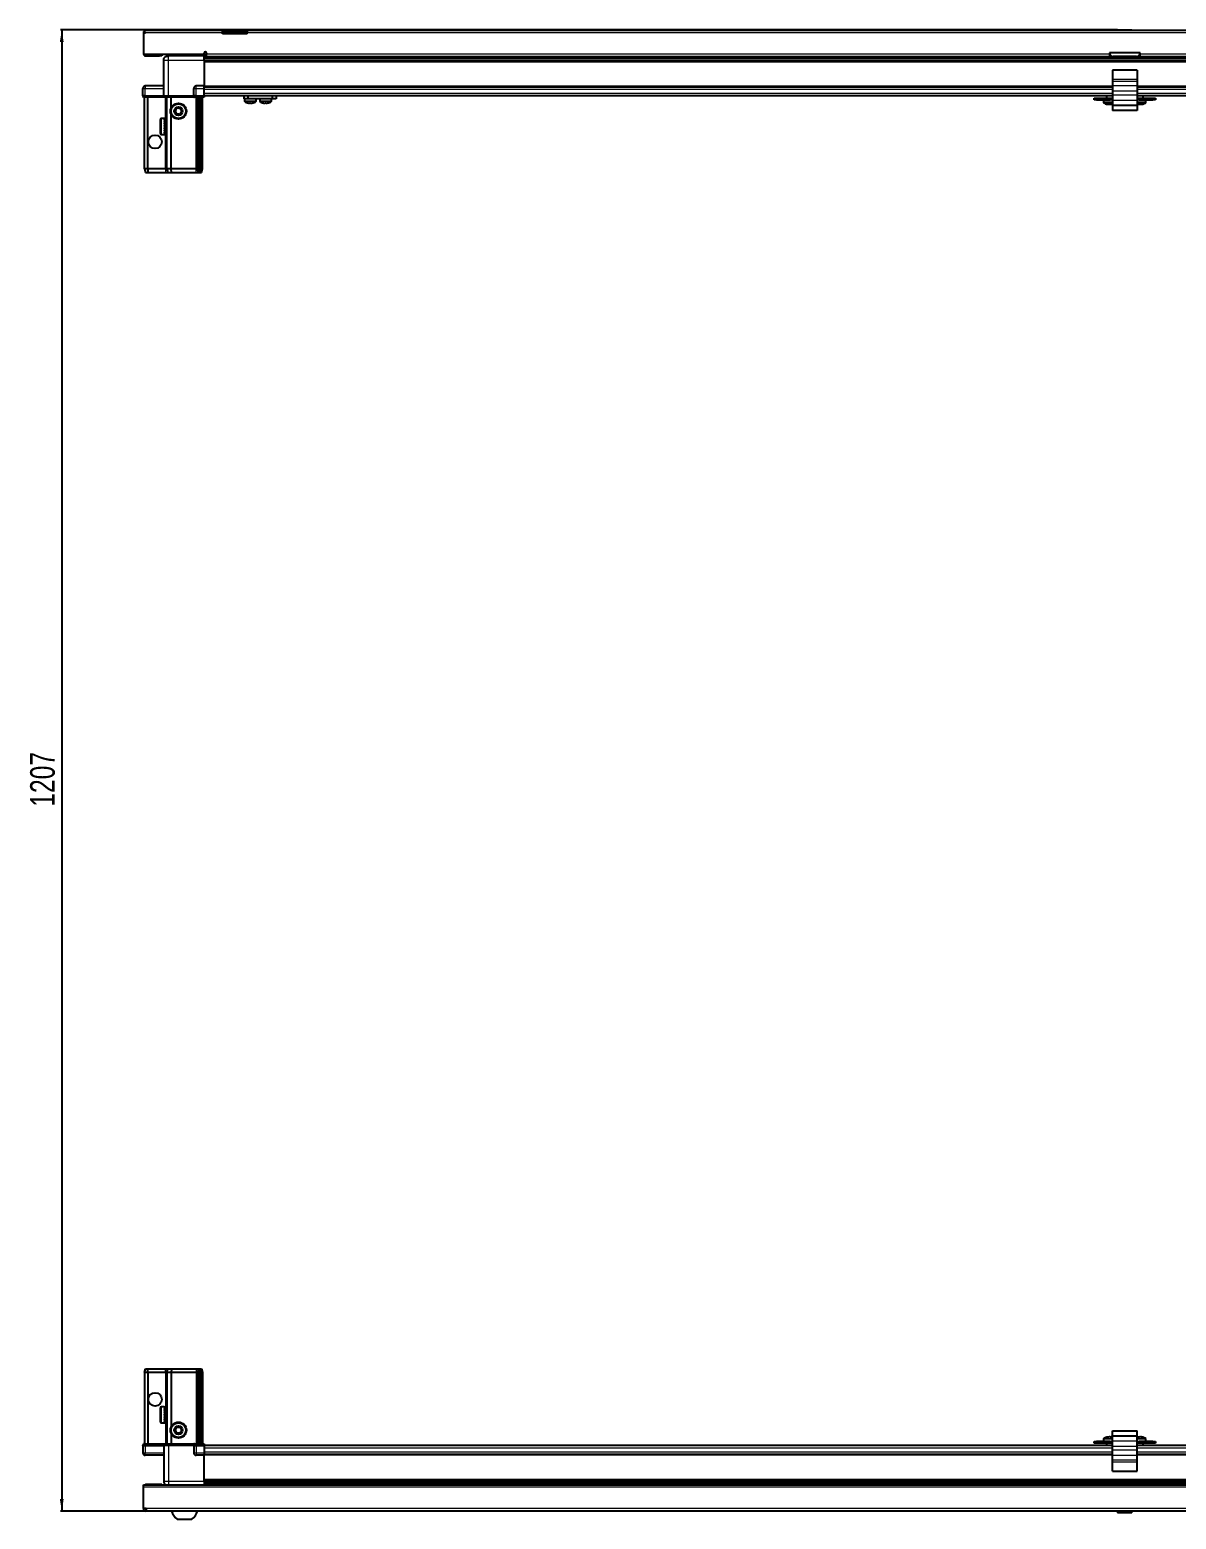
# Model space of a CAD drawing. Header units: millimetres. Extents: x 1132 to 6238, y -242 to 1855.
# Drawn here: x 1220 to 2154, y -242 to 971 of the extents above; entities that cross this region are included whole.
import ezdxf

# ---------------------------------------------------------------- set-up
doc = ezdxf.new("R2010")
doc.units = ezdxf.units.MM
doc.layers.add('FORMAT', color=7, linetype='Continuous')
doc.styles.add('SLDTEXTSTYLE0', font='TXT', dxfattribs={"width": 0.75})
doc.dimstyles.new('SLDDIMSTYLE0', dxfattribs={"dimtxt": 20, "dimasz": 10, "dimexe": 0, "dimexo": 0.0625, "dimgap": 5, "dimtad": 2, "dimdec": 1, "dimrnd": 1e-09, "dimzin": 12, "dimdsep": 46, "dimtxsty": 'SLDTEXTSTYLE0', "dimsah": 1, "dimcen": 0.09, "dimadec": 0, "dimazin": 3, "dimtfac": 1, "dimtofl": 0, "dimtmove": 0, "dimatfit": 3, "dimfxl": 0, "dimfrac": 2, "dimtolj": 1, "dimtzin": 12, "dimarcsym": 0})

# ---------------------------------------------------------------- blocks, each defined once
blk = doc.blocks.new('_D_9')
at = {"layer": 'FORMAT'}
for p, q in [((2106.7, 971.4), (1245.5, 971.4)), ((1246.5, 971.4), (1246.5, -235.6)), ((1315.1, -235.6), (1245.5, -235.6))]:
    blk.add_line(p, q, dxfattribs=at)
for points in [[(1246.5, 971.4), (1244.9, 961.4), (1248, 961.4)], [(1246.5, -235.6), (1248, -225.6), (1244.9, -225.6)]]:
    blk.add_solid(points, dxfattribs=at)
at = {"layer": 'FORMAT', "insert": (1220.7, 338.4), "char_height": 20, "attachment_point": 1, "rotation": 90, "style": 'SLDTEXTSTYLE0'}
blk.add_mtext('1207', dxfattribs=at)

msp = doc.modelspace()

# ---------------------------------------------------------------- linework, layer by layer
at = {"color": 7, "linetype": 'Continuous', "lineweight": 25}
for p, q in [((1314.59, 971.14), (1377.49, 971.14)), ((1377.49, 969.04), (1377.49, 971.14)), ((1377.49, 971.14), (1387.49, 971.14)), ((1387.49, 971.14), (1397.49, 971.14)), ((1397.49, 971.14), (1397.49, 969.04)), ((1397.49, 971.14), (2827.49, 971.14)), ((2106.7, 971.44), (2106.7, 971.14)), ((2106.7, 971.44), (2118.27, 971.44)), ((2118.27, 971.14), (2118.27, 971.44)), ((1313.99, 969.04), (1312.99, 969.04)), ((1312.99, 969.04), (1312.99, 968.14)), ((1312.99, 968.14), (1312.99, 951.64)), ((1313.99, 968.14), (1312.99, 968.14)), ((1313.99, 969.04), (1313.99, 968.14)), ((1387.49, 969.64), (1377.49, 969.64)), ((1377.49, 968.14), (1377.49, 969.04)), ((1397.49, 968.14), (1377.49, 968.14)), ((1397.49, 969.64), (1387.49, 969.64)), ((1397.49, 968.14), (1397.49, 969.04)), ((1312.99, 951.64), (1362.49, 951.64)), ((1315.09, 950.14), (1325.99, 950.14)), ((1327.99, 950.14), (1325.99, 950.14)), ((1327.99, 951.64), (1327.99, 950.14)), ((1329.49, 917.64), (1329.49, 946.64)), ((1333.24, 951.64), (1333.24, 950.14)), ((1362.49, 950.14), (1333.49, 950.14)), ((1359.74, 950.14), (1359.74, 951.64)), ((1362.49, 951.64), (1362.49, 952.49)), ((1362.49, 951.64), (1362.49, 950.14)), ((1362.49, 949.49), (1386.37, 949.49)), ((2862.49, 947.7), (1362.49, 947.7)), ((2862.49, 947.66), (1362.49, 947.66)), ((1362.49, 946.64), (1362.49, 925.64)), ((1364.49, 952.49), (1364.49, 951.74)), ((1364.49, 949.64), (1364.49, 951.74)), ((1364.49, 949.64), (2099.99, 949.64)), ((1380.99, 949.64), (1380.99, 949.49)), ((1381.15, 949.64), (1381.15, 949.49)), ((1381.36, 949.64), (1381.36, 949.49)), ((1381.91, 949.64), (1381.91, 949.49)), ((1382.32, 949.64), (1382.32, 949.49)), ((1383.21, 949.64), (1383.21, 949.49)), ((1383.79, 949.64), (1383.79, 949.49)), ((1384.93, 949.64), (1384.93, 949.49)), ((1385.63, 949.64), (1385.63, 949.49)), ((1386.37, 949.49), (1386.91, 949.49)), ((1386.91, 949.64), (1386.91, 949.49)), ((1386.91, 949.49), (1387.64, 949.49)), ((1386.91, 949.49), (1386.91, 949.49)), ((1387.09, 949.64), (1387.09, 949.49)), ((1387.59, 949.64), (1387.59, 949.49)), ((1387.64, 949.64), (1387.64, 949.49)), ((1387.64, 949.49), (1388.61, 949.49)), ((1387.64, 949.49), (1387.64, 949.49)), ((1388.61, 949.49), (2836.37, 949.49)), ((1388.93, 949.64), (1388.93, 949.49)), ((1388.95, 949.64), (1388.95, 949.49)), ((1389.64, 949.64), (1389.64, 949.49)), ((1390.82, 949.64), (1390.82, 949.49)), ((1391.43, 949.64), (1391.43, 949.49)), ((1392.38, 949.64), (1392.38, 949.49)), ((1392.84, 949.64), (1392.84, 949.49)), ((1393.47, 949.64), (1393.47, 949.49)), ((1393.72, 949.64), (1393.72, 949.49)), ((1393.96, 949.64), (1393.96, 949.49)), ((1393.99, 949.64), (1393.99, 949.49)), ((2124.99, 952.64), (2099.99, 952.64)), ((2099.99, 952.64), (2099.99, 951.74)), ((2099.99, 951.74), (2099.99, 949.64)), ((2121.99, 949.64), (2102.99, 949.64)), ((2124.99, 951.74), (2124.99, 952.64)), ((2124.99, 949.64), (2124.99, 951.74)), ((2124.99, 949.64), (2860.49, 949.64)), ((2122.49, 938.59), (2102.49, 938.59)), ((2102.49, 938.59), (2102.49, 930.86)), ((2122.49, 938.59), (2122.49, 930.86)), ((1312.49, 917.64), (1312.49, 923.64)), ((1329.49, 925.64), (1314.49, 925.64)), ((1353.99, 917.64), (1353.99, 923.64)), ((1362.49, 925.64), (1355.99, 925.64)), ((1362.49, 923.64), (1362.49, 925.64)), ((1362.49, 924.99), (2102.49, 924.99)), ((1362.49, 917.64), (1362.49, 923.64)), ((2102.49, 930.86), (2102.49, 929.42)), ((2102.49, 929.42), (2102.49, 925.65)), ((2102.49, 925.65), (2102.49, 921.33)), ((2122.49, 930.86), (2122.49, 929.42)), ((2122.49, 929.42), (2122.49, 925.65)), ((2122.49, 925.65), (2122.49, 921.33)), ((2122.49, 924.99), (2862.49, 924.99)), ((1312.49, 917.64), (1312.49, 917.31)), ((1314.49, 917.64), (1312.49, 917.64)), ((1312.49, 917.64), (1312.49, 917.31)), ((1312.49, 917.64), (1312.49, 917.64)), ((1312.49, 917.31), (1312.99, 916.44)), ((1312.49, 917.31), (1312.99, 916.44)), ((1312.99, 916.44), (1314.49, 916.44)), ((1313.99, 858.14), (1313.99, 916.44)), ((1314.49, 917.64), (1329.29, 917.64)), ((1329.29, 916.44), (1314.49, 916.44)), ((1316.49, 858.14), (1316.49, 916.44)), ((1329.29, 917.64), (1329.49, 917.64)), ((1329.49, 916.44), (1329.29, 916.44)), ((1329.49, 917.64), (1329.49, 916.44)), ((1329.49, 917.64), (1333.49, 917.64)), ((1333.49, 916.44), (1329.49, 916.44)), ((1331.99, 858.14), (1331.99, 916.44)), ((1333.49, 917.64), (1353.79, 917.64)), ((1353.79, 916.44), (1333.49, 916.44)), ((1335.49, 907.64), (1335.49, 916.44)), ((1353.79, 917.64), (1353.99, 917.64)), ((1353.99, 916.44), (1353.79, 916.44)), ((1353.99, 917.64), (1353.99, 916.44)), ((1355.99, 917.64), (1353.99, 917.64)), ((1353.99, 917.64), (1355.99, 917.64)), ((1353.99, 916.44), (1354.67, 916.44)), ((1362.49, 916.44), (1354.67, 916.44)), ((1355.99, 917.64), (1362.49, 917.64)), ((1355.99, 917.31), (1362.49, 917.31)), ((1356.99, 858.14), (1356.99, 916.44)), ((1357.99, 858.14), (1357.99, 916.44)), ((1359.49, 858.14), (1359.49, 916.44)), ((1360.99, 858.14), (1360.99, 916.44)), ((1362.49, 917.79), (2102.49, 917.79)), ((1362.49, 917.64), (1362.49, 917.31)), ((1362.49, 917.31), (1362.49, 916.44)), ((1394.94, 915.29), (1394.94, 917.79)), ((1397.94, 915.29), (1394.94, 915.29)), ((1395.29, 915.29), (1395.29, 913.39)), ((1397.94, 917.79), (1397.94, 915.29)), ((1418.14, 915.29), (1397.94, 915.29)), ((1404.79, 913.39), (1404.79, 915.29)), ((1407.74, 915.29), (1407.74, 913.39)), ((1407.79, 915.29), (1407.79, 913.39)), ((1417.29, 913.39), (1417.29, 915.29)), ((1418.14, 915.29), (1418.14, 917.79)), ((1421.14, 915.29), (1418.14, 915.29)), ((1421.14, 917.79), (1421.14, 915.29)), ((2087.49, 914.29), (2087.49, 915.79)), ((2087.49, 915.79), (2089.49, 915.79)), ((2089.49, 914.29), (2087.49, 914.29)), ((2089.49, 915.79), (2089.49, 914.29)), ((2089.49, 915.79), (2100.74, 915.79)), ((2089.49, 914.29), (2100.74, 914.29)), ((2095.24, 914.29), (2095.24, 912.39)), ((2097.49, 917.79), (2097.49, 915.79)), ((2100.74, 914.29), (2100.74, 915.79)), ((2100.74, 915.79), (2102.49, 915.79)), ((2102.49, 914.29), (2100.74, 914.29)), ((2102.49, 921.33), (2102.49, 918.1)), ((2102.49, 918.1), (2102.49, 913.77)), ((2102.49, 913.77), (2102.49, 909.79)), ((2122.49, 921.33), (2122.49, 918.1)), ((2122.49, 918.1), (2122.49, 913.77)), ((2122.49, 917.79), (2862.49, 917.79)), ((2122.49, 915.79), (2124.24, 915.79)), ((2124.24, 914.29), (2122.49, 914.29)), ((2122.49, 913.77), (2122.49, 909.79)), ((2122.49, 910.99), (2122.74, 910.91)), ((2124.24, 915.79), (2124.24, 914.29)), ((2124.24, 915.79), (2135.49, 915.79)), ((2124.24, 914.29), (2135.49, 914.29)), ((2127.49, 915.79), (2127.49, 917.79)), ((2129.74, 912.39), (2129.74, 914.29)), ((2135.49, 914.29), (2135.49, 915.79)), ((2135.49, 915.79), (2137.49, 915.79)), ((2137.49, 914.29), (2135.49, 914.29)), ((2137.49, 915.79), (2137.49, 914.29)), ((1326.79, 886.94), (1326.79, 898.34)), ((1330.49, 899.14), (1327.59, 899.14)), ((1329.99, 899.05), (1330.49, 899.05)), ((1329.99, 899.05), (1329.99, 898.88)), ((1329.99, 898.88), (1330.49, 898.88)), ((1329.99, 898.39), (1330.49, 898.39)), ((1329.99, 898.39), (1329.99, 898.01)), ((1330.49, 899.05), (1330.49, 899.14)), ((1330.49, 898.88), (1330.49, 899.05)), ((1330.49, 898.39), (1330.49, 898.88)), ((1330.49, 898.01), (1330.49, 898.39)), ((1335.49, 858.14), (1335.49, 902.64)), ((2122.49, 909.79), (2102.49, 909.79)), ((2102.49, 909.79), (2102.49, 905.79)), ((2122.49, 905.79), (2102.49, 905.79)), ((2122.49, 909.79), (2122.49, 905.79)), ((1327.59, 886.14), (1330.49, 886.14)), ((1329.99, 898.01), (1330.49, 898.01)), ((1329.99, 897.18), (1330.49, 897.18)), ((1329.99, 897.18), (1329.99, 896.62)), ((1329.99, 896.62), (1330.49, 896.62)), ((1329.99, 895.52), (1330.49, 895.52)), ((1329.99, 895.52), (1329.99, 894.84)), ((1329.99, 894.84), (1330.49, 894.84)), ((1329.99, 893.58), (1330.49, 893.58)), ((1329.99, 893.58), (1329.99, 892.84)), ((1329.99, 893.27), (1330.49, 893.27)), ((1329.99, 892.84), (1330.49, 892.84)), ((1329.99, 891.54), (1330.49, 891.54)), ((1329.99, 891.54), (1329.99, 890.82)), ((1329.99, 891.41), (1330.49, 891.41)), ((1329.99, 890.82), (1330.49, 890.82)), ((1329.99, 889.62), (1330.49, 889.62)), ((1329.99, 889.62), (1329.99, 888.98)), ((1329.99, 888.98), (1330.49, 888.98)), ((1329.99, 887.99), (1330.49, 887.99)), ((1329.99, 887.99), (1329.99, 887.5)), ((1329.99, 887.5), (1330.49, 887.5)), ((1329.99, 886.81), (1330.49, 886.81)), ((1329.99, 886.81), (1329.99, 886.52)), ((1329.99, 886.52), (1330.49, 886.52)), ((1329.99, 886.21), (1330.49, 886.21)), ((1329.99, 886.21), (1329.99, 886.14)), ((1329.99, 886.14), (1330.49, 886.14)), ((1330.49, 897.18), (1330.49, 898.01)), ((1330.49, 896.62), (1330.49, 897.18)), ((1330.59, 897.04), (1330.49, 897.04)), ((1330.49, 895.52), (1330.49, 896.62)), ((1330.49, 894.84), (1330.49, 895.52)), ((1330.49, 893.58), (1330.49, 894.84)), ((1330.49, 893.27), (1330.49, 893.58)), ((1330.49, 891.54), (1330.49, 892.84)), ((1330.49, 890.82), (1330.49, 891.41)), ((1330.49, 889.62), (1330.49, 890.82)), ((1330.49, 888.98), (1330.49, 889.62)), ((1330.49, 887.99), (1330.49, 888.98)), ((1330.49, 888.24), (1330.59, 888.24)), ((1330.49, 887.5), (1330.49, 887.99)), ((1330.49, 886.81), (1330.49, 887.5)), ((1330.49, 886.52), (1330.49, 886.81)), ((1330.49, 886.21), (1330.49, 886.52)), ((1330.49, 886.14), (1330.49, 886.21)), ((1330.49, 886.14), (1330.49, 886.14)), ((1330.59, 895.53), (1330.59, 897.04)), ((1330.59, 888.24), (1330.59, 895.53)), ((1331.47, 895.95), (1330.99, 896.64)), ((1330.99, 888.64), (1330.99, 896.64)), ((1330.99, 888.64), (1331.47, 889.33)), ((1331.96, 896.64), (1331.47, 895.95)), ((1331.47, 889.33), (1331.47, 895.95)), ((1331.47, 889.33), (1331.96, 888.64)), ((1331.99, 896.64), (1331.96, 896.64)), ((1331.96, 888.64), (1331.96, 896.64)), ((1331.96, 888.64), (1331.99, 888.64)), ((1313.99, 858.14), (1314.79, 855.14)), ((1316.49, 858.14), (1313.99, 858.14)), ((1314.79, 855.14), (1316.64, 855.14)), ((1330.99, 858.14), (1316.49, 858.14)), ((1316.49, 858.14), (1316.64, 855.14)), ((1316.64, 855.14), (1330.99, 855.14)), ((1331.99, 858.14), (1330.99, 858.14)), ((1330.99, 855.14), (1332.79, 855.14)), ((1335.49, 858.14), (1331.99, 858.14)), ((1331.99, 858.14), (1332.79, 855.14)), ((1332.79, 855.14), (1335.82, 855.14)), ((1355.99, 858.14), (1335.49, 858.14)), ((1335.82, 855.14), (1335.49, 858.14)), ((1335.82, 855.14), (1355.99, 855.14)), ((1356.99, 858.14), (1355.99, 858.14)), ((1355.99, 855.14), (1357.79, 855.14)), ((1357.99, 858.14), (1356.99, 858.14)), ((1357.79, 855.14), (1356.99, 858.14)), ((1357.79, 855.14), (1358.53, 855.14)), ((1359.49, 858.14), (1357.99, 858.14)), ((1358.53, 855.14), (1357.99, 858.14)), ((1358.53, 855.14), (1359.03, 855.14)), ((1359.03, 855.14), (1359.49, 858.14)), ((1359.03, 855.14), (1360.18, 855.14)), ((1360.99, 858.14), (1359.49, 858.14)), ((1360.18, 855.14), (1360.99, 858.14)), ((1313.99, -122.56), (1314.79, -119.56)), ((1314.79, -119.56), (1316.64, -119.56)), ((1316.49, -122.56), (1316.64, -119.56)), ((1316.64, -119.56), (1330.99, -119.56)), ((1330.99, -119.56), (1332.79, -119.56)), ((1331.99, -122.56), (1332.79, -119.56)), ((1332.79, -119.56), (1335.82, -119.56)), ((1335.82, -119.56), (1335.49, -122.56)), ((1335.82, -119.56), (1355.99, -119.56)), ((1355.99, -119.56), (1357.79, -119.56)), ((1357.79, -119.56), (1356.99, -122.56)), ((1357.79, -119.56), (1358.53, -119.56)), ((1358.53, -119.56), (1357.99, -122.56)), ((1358.53, -119.56), (1359.03, -119.56)), ((1359.03, -119.56), (1359.49, -122.56)), ((1359.03, -119.56), (1360.18, -119.56)), ((1360.18, -119.56), (1360.99, -122.56)), ((1316.49, -122.56), (1313.99, -122.56)), ((1313.99, -122.56), (1313.99, -180.86)), ((1330.99, -122.56), (1316.49, -122.56)), ((1316.49, -122.56), (1316.49, -180.86)), ((1331.99, -122.56), (1330.99, -122.56)), ((1335.49, -122.56), (1331.99, -122.56)), ((1331.99, -122.56), (1331.99, -180.86)), ((1355.99, -122.56), (1335.49, -122.56)), ((1335.49, -122.56), (1335.49, -167.06)), ((1356.99, -122.56), (1355.99, -122.56)), ((1357.99, -122.56), (1356.99, -122.56)), ((1356.99, -122.56), (1356.99, -180.86)), ((1359.49, -122.56), (1357.99, -122.56)), ((1357.99, -122.56), (1357.99, -180.86)), ((1360.99, -122.56), (1359.49, -122.56)), ((1359.49, -122.56), (1359.49, -180.86)), ((1360.99, -122.56), (1360.99, -180.86)), ((1326.79, -162.76), (1326.79, -151.36)), ((1329.99, -150.56), (1327.59, -150.56)), ((1329.99, -150.56), (1329.99, -150.57)), ((1329.99, -150.57), (1330.49, -150.57)), ((1329.99, -150.75), (1330.49, -150.75)), ((1329.99, -150.75), (1329.99, -150.97)), ((1329.99, -150.97), (1330.49, -150.97)), ((1329.99, -151.55), (1330.49, -151.55)), ((1329.99, -151.55), (1329.99, -151.97)), ((1329.99, -151.97), (1330.49, -151.97)), ((1329.99, -152.88), (1330.49, -152.88)), ((1329.99, -152.88), (1329.99, -153.47)), ((1329.99, -153.47), (1330.49, -153.47)), ((1329.99, -154.62), (1330.49, -154.62)), ((1329.99, -154.62), (1329.99, -155.32)), ((1329.99, -155.32), (1330.49, -155.32)), ((1329.99, -156.61), (1330.49, -156.61)), ((1329.99, -156.61), (1329.99, -157.34)), ((1329.99, -156.75), (1330.49, -156.75)), ((1329.99, -157.25), (1330.49, -157.25)), ((1329.99, -157.34), (1330.49, -157.34)), ((1330.49, -150.75), (1330.49, -150.57)), ((1330.49, -150.97), (1330.49, -150.75)), ((1330.49, -151.55), (1330.49, -150.97)), ((1330.49, -151.97), (1330.49, -151.55)), ((1330.49, -152.88), (1330.49, -151.97)), ((1330.59, -152.66), (1330.49, -152.66)), ((1330.49, -153.47), (1330.49, -152.88)), ((1330.49, -154.62), (1330.49, -153.47)), ((1330.49, -155.32), (1330.49, -154.62)), ((1330.49, -156.61), (1330.49, -155.32)), ((1330.49, -156.75), (1330.49, -156.61)), ((1330.49, -157.34), (1330.49, -157.25)), ((1330.49, -158.63), (1330.49, -157.34)), ((1330.59, -161.46), (1330.59, -152.66)), ((1331.47, -153.75), (1330.99, -153.06)), ((1330.99, -161.06), (1330.99, -153.06)), ((1331.96, -153.06), (1331.47, -153.75)), ((1331.47, -160.37), (1331.47, -153.75)), ((1331.99, -153.06), (1331.96, -153.06)), ((1331.96, -161.06), (1331.96, -153.06)), ((1327.59, -163.56), (1329.99, -163.56)), ((1329.99, -158.63), (1330.49, -158.63)), ((1329.99, -158.63), (1329.99, -159.34)), ((1329.99, -159.34), (1330.49, -159.34)), ((1329.99, -160.5), (1330.49, -160.5)), ((1329.99, -160.5), (1329.99, -161.11)), ((1329.99, -161.11), (1330.49, -161.11)), ((1329.99, -162.04), (1330.49, -162.04)), ((1329.99, -162.04), (1329.99, -162.48)), ((1329.99, -162.48), (1330.49, -162.48)), ((1329.99, -163.09), (1330.49, -163.09)), ((1329.99, -163.09), (1329.99, -163.32)), ((1329.99, -163.32), (1330.49, -163.32)), ((1329.99, -163.54), (1330.49, -163.54)), ((1329.99, -163.54), (1329.99, -163.56)), ((1329.99, -163.55), (1330.49, -163.55)), ((1330.49, -159.34), (1330.49, -158.63)), ((1330.49, -160.5), (1330.49, -159.34)), ((1330.49, -161.11), (1330.49, -160.5)), ((1330.49, -162.04), (1330.49, -161.11)), ((1330.49, -161.46), (1330.59, -161.46)), ((1330.49, -162.48), (1330.49, -162.04)), ((1330.49, -163.09), (1330.49, -162.48)), ((1330.49, -163.32), (1330.49, -163.09)), ((1330.49, -163.54), (1330.49, -163.32)), ((1330.49, -163.55), (1330.49, -163.54)), ((1330.99, -161.06), (1331.47, -160.37)), ((1331.47, -160.37), (1331.96, -161.06)), ((1331.96, -161.06), (1331.99, -161.06)), ((1312.99, -180.86), (1312.49, -181.72)), ((1312.49, -182.06), (1312.49, -181.72)), ((1314.49, -180.86), (1312.99, -180.86)), ((1314.49, -180.86), (1329.29, -180.86)), ((1329.29, -180.86), (1329.49, -180.86)), ((1329.49, -182.06), (1329.49, -180.86)), ((1329.49, -180.86), (1333.49, -180.86)), ((1333.49, -180.86), (1353.79, -180.86)), ((1335.49, -172.06), (1335.49, -180.86)), ((1353.79, -180.86), (1353.99, -180.86)), ((1353.99, -182.06), (1353.99, -180.86)), ((1354.67, -180.86), (1353.99, -180.86)), ((1354.67, -180.86), (1362.49, -180.86)), ((1362.49, -181.72), (1355.99, -181.72)), ((1362.49, -180.86), (1362.49, -181.72)), ((1362.49, -181.72), (1362.49, -181.72)), ((1362.49, -182.06), (1362.49, -181.72)), ((2087.49, -180.21), (2087.49, -178.71)), ((2087.49, -178.71), (2089.49, -178.71)), ((2089.49, -180.21), (2087.49, -180.21)), ((2089.49, -178.71), (2089.49, -180.21)), ((2100.74, -178.71), (2089.49, -178.71)), ((2100.74, -180.21), (2089.49, -180.21)), ((2095.24, -176.8), (2095.24, -178.71)), ((2097.49, -180.21), (2097.49, -182.21)), ((2100.74, -180.21), (2100.74, -178.71)), ((2100.74, -178.71), (2102.49, -178.71)), ((2102.49, -180.21), (2100.74, -180.21)), ((2101.16, -175.22), (2101.16, -175.23)), ((2102.49, -170.21), (2122.49, -170.21)), ((2102.49, -174.21), (2102.49, -170.21)), ((2102.49, -174.21), (2122.49, -174.21)), ((2102.49, -178.19), (2102.49, -174.21)), ((2102.49, -182.52), (2102.49, -178.19)), ((2122.49, -174.21), (2122.49, -170.21)), ((2122.49, -178.19), (2122.49, -174.21)), ((2122.49, -182.52), (2122.49, -178.19)), ((2122.49, -178.71), (2124.24, -178.71)), ((2124.24, -180.21), (2122.49, -180.21)), ((2124.24, -178.71), (2124.24, -180.21)), ((2135.49, -178.71), (2124.24, -178.71)), ((2135.49, -180.21), (2124.24, -180.21)), ((2126.16, -175.22), (2126.16, -175.23)), ((2127.49, -182.21), (2127.49, -180.21)), ((2129.74, -178.71), (2129.74, -176.8)), ((2135.49, -180.21), (2135.49, -178.71)), ((2135.49, -178.71), (2137.49, -178.71)), ((2137.49, -180.21), (2135.49, -180.21)), ((2137.49, -178.71), (2137.49, -180.21)), ((1312.49, -182.06), (1314.49, -182.06)), ((1312.49, -182.06), (1312.49, -188.06)), ((1329.29, -182.06), (1314.49, -182.06)), ((1314.49, -182.06), (1329.29, -182.06)), ((1329.49, -190.06), (1314.49, -190.06)), ((1329.49, -182.06), (1329.29, -182.06)), ((1333.49, -182.06), (1329.49, -182.06)), ((1329.49, -182.06), (1329.49, -211.06)), ((1353.79, -182.06), (1333.49, -182.06)), ((1353.99, -182.06), (1353.79, -182.06)), ((1353.99, -182.06), (1355.99, -182.06)), ((1353.99, -182.06), (1353.99, -188.06)), ((1362.49, -182.06), (1355.99, -182.06)), ((1355.99, -182.06), (1362.49, -182.06)), ((1362.49, -190.06), (1355.99, -190.06)), ((1362.49, -182.06), (1362.49, -182.06)), ((1362.49, -182.06), (1362.49, -188.06)), ((2102.49, -182.21), (1362.49, -182.21)), ((1362.49, -188.06), (1362.49, -190.06)), ((2102.49, -189.41), (1362.49, -189.41)), ((1362.49, -211.06), (1362.49, -190.06)), ((2102.49, -185.74), (2102.49, -182.52)), ((2102.49, -190.07), (2102.49, -185.74)), ((2102.49, -193.84), (2102.49, -190.07)), ((2102.49, -195.28), (2102.49, -193.84)), ((2862.49, -182.21), (2122.49, -182.21)), ((2122.49, -185.74), (2122.49, -182.52)), ((2122.49, -190.07), (2122.49, -185.74)), ((2862.49, -189.41), (2122.49, -189.41)), ((2122.49, -193.84), (2122.49, -190.07)), ((2122.49, -195.28), (2122.49, -193.84)), ((2102.49, -203.01), (2102.49, -195.28)), ((2102.49, -203.01), (2122.49, -203.01)), ((2122.49, -203.01), (2122.49, -195.28)), ((1312.99, -214.06), (2911.99, -214.06)), ((1312.99, -216.16), (1312.99, -214.06)), ((1312.99, -233.46), (1312.99, -216.16)), ((1327.99, -213.96), (1315.09, -213.96)), ((1327.99, -213.96), (1327.99, -214.06)), ((1362.49, -212.08), (2862.49, -212.08)), ((1362.49, -212.12), (2862.49, -212.12)), ((1386.37, -213.91), (1362.49, -213.91)), ((1380.99, -214.06), (1380.99, -213.91)), ((1381.03, -214.06), (1381.03, -213.91)), ((1381.3, -214.06), (1381.3, -213.91)), ((1381.56, -214.06), (1381.56, -213.91)), ((1382.21, -214.06), (1382.21, -213.91)), ((1382.67, -214.06), (1382.67, -213.91)), ((1383.64, -214.06), (1383.64, -213.91)), ((1384.26, -214.06), (1384.26, -213.91)), ((1385.45, -214.06), (1385.45, -213.91)), ((1386.11, -214.06), (1386.11, -213.91)), ((1386.16, -214.06), (1386.16, -213.91)), ((1387.45, -213.91), (1386.37, -213.91)), ((1388.19, -213.91), (1387.45, -213.91)), ((1387.45, -214.06), (1387.45, -213.91)), ((1387.45, -213.91), (1387.45, -213.91)), ((1387.47, -214.06), (1387.47, -213.91)), ((1387.96, -214.06), (1387.96, -213.91)), ((1388.19, -214.06), (1388.19, -213.91)), ((1388.61, -213.91), (1388.19, -213.91)), ((1388.19, -213.91), (1388.19, -213.91)), ((2836.37, -213.91), (1388.61, -213.91)), ((1389.46, -214.06), (1389.46, -213.91)), ((1390.15, -214.06), (1390.15, -213.91)), ((1391.28, -214.06), (1391.28, -213.91)), ((1391.86, -214.06), (1391.86, -213.91)), ((1392.73, -214.06), (1392.73, -213.91)), ((1393.13, -214.06), (1393.13, -213.91)), ((1393.66, -214.06), (1393.66, -213.91)), ((1393.85, -214.06), (1393.85, -213.91)), ((1393.99, -214.06), (1393.99, -213.91)), ((1315.09, -233.46), (1312.99, -233.46)), ((1315.09, -233.46), (1315.09, -235.56)), ((2909.89, -235.56), (1315.09, -235.56)), ((1340.49, -242.16), (1352.49, -242.16)), ((2107.69, -235.56), (2106.7, -236.54)), ((2106.7, -236.54), (2106.7, -237.06)), ((2118.27, -236.54), (2106.7, -236.54)), ((2118.27, -237.06), (2106.7, -237.06)), ((2118.27, -236.54), (2117.29, -235.56)), ((2118.27, -237.06), (2118.27, -236.54))]:
    msp.add_line(p, q, dxfattribs=at)
at = {"color": 8, "linetype": 'Continuous', "lineweight": 18}
for p, q in [((1387.49, 969.64), (1387.49, 971.14)), ((1377.49, 969.04), (1313.99, 969.04)), ((2827.49, 969.04), (1397.49, 969.04)), ((1315.09, 951.64), (1315.09, 950.14)), ((1325.99, 950.14), (1325.99, 951.64)), ((1333.49, 946.64), (1362.49, 946.64)), ((1333.49, 917.64), (1333.49, 946.64)), ((1362.49, 950.14), (1364.49, 950.14)), ((2862.49, 948.91), (1362.49, 948.91)), ((1364.49, 951.74), (2099.99, 951.74)), ((2099.99, 950.14), (2101.33, 950.14)), ((2123.65, 950.14), (2124.99, 950.14)), ((2124.99, 951.74), (2860.49, 951.74)), ((1362.49, 946.46), (2862.49, 946.46)), ((2862.49, 945.04), (1362.49, 945.04)), ((1312.49, 923.64), (1314.49, 923.64)), ((1314.49, 925.64), (1314.49, 923.64)), ((1314.49, 923.64), (1329.49, 923.64)), ((1314.49, 917.64), (1314.49, 923.64)), ((1353.99, 923.64), (1355.99, 923.64)), ((1355.99, 923.64), (1355.99, 925.64)), ((1355.99, 917.64), (1355.99, 923.64)), ((1355.99, 923.64), (1362.49, 923.64)), ((1362.49, 925.64), (2102.49, 925.64)), ((1362.49, 922.99), (2102.49, 922.99)), ((2122.49, 930.86), (2102.49, 930.86)), ((2122.49, 929.42), (2102.49, 929.42)), ((2122.49, 925.65), (2102.49, 925.65)), ((2122.49, 925.64), (2862.49, 925.64)), ((2122.49, 922.99), (2862.49, 922.99)), ((1314.49, 917.64), (1314.49, 916.44)), ((1329.29, 916.44), (1329.29, 917.64)), ((1330.99, 896.64), (1330.99, 916.44)), ((1333.49, 917.64), (1333.49, 916.44)), ((1353.79, 916.44), (1353.79, 917.64)), ((1355.99, 917.64), (1355.99, 917.31)), ((1355.99, 858.14), (1355.99, 916.44)), ((1362.49, 919.79), (2102.49, 919.79)), ((1404.79, 913.39), (1395.29, 913.39)), ((1404.59, 913.02), (1395.48, 913.02)), ((1407.79, 913.39), (1407.74, 913.39)), ((1417.29, 913.39), (1407.79, 913.39)), ((1407.98, 913.02), (1407.93, 913.02)), ((1417.09, 913.02), (1407.98, 913.02)), ((2102.49, 912.39), (2095.24, 912.39)), ((2102.49, 912.02), (2095.43, 912.02)), ((2122.49, 921.33), (2102.49, 921.33)), ((2122.49, 918.1), (2102.49, 918.1)), ((2122.49, 913.77), (2102.49, 913.77)), ((2122.49, 919.79), (2862.49, 919.79)), ((2129.74, 912.39), (2122.49, 912.39)), ((2129.54, 912.02), (2122.49, 912.02)), ((1327.59, 886.14), (1327.59, 899.14)), ((1330.99, 858.14), (1330.99, 888.64)), ((1330.99, 858.14), (1330.99, 855.14)), ((1355.99, 855.14), (1355.99, 858.14)), ((1330.99, -122.56), (1330.99, -119.56)), ((1355.99, -119.56), (1355.99, -122.56)), ((1330.99, -122.56), (1330.99, -153.06)), ((1355.99, -122.56), (1355.99, -180.86)), ((1327.59, -163.56), (1327.59, -150.56)), ((1330.99, -161.06), (1330.99, -180.86)), ((1314.49, -182.06), (1314.49, -180.86)), ((1329.29, -182.06), (1329.29, -180.86)), ((1333.49, -182.06), (1333.49, -180.86)), ((1353.79, -182.06), (1353.79, -180.86)), ((1355.99, -182.06), (1355.99, -181.72)), ((1362.49, -182.06), (1362.49, -181.72)), ((2095.24, -176.8), (2099.99, -176.8)), ((2095.43, -176.43), (2099.99, -176.43)), ((2099.99, -176.43), (2102.49, -176.43)), ((2099.99, -176.8), (2102.49, -176.8)), ((2102.49, -178.19), (2122.49, -178.19)), ((2122.49, -176.43), (2124.99, -176.43)), ((2122.49, -176.8), (2124.99, -176.8)), ((2124.99, -176.43), (2129.54, -176.43)), ((2124.99, -176.8), (2129.74, -176.8)), ((1312.49, -188.06), (1314.49, -188.06)), ((1314.49, -182.06), (1314.49, -188.06)), ((1314.49, -188.06), (1329.49, -188.06)), ((1314.49, -190.06), (1314.49, -188.06)), ((1333.49, -182.06), (1333.49, -211.06)), ((1353.99, -188.06), (1355.99, -188.06)), ((1355.99, -182.06), (1355.99, -188.06)), ((1355.99, -188.06), (1362.49, -188.06)), ((1355.99, -188.06), (1355.99, -190.06)), ((2102.49, -184.21), (1362.49, -184.21)), ((2102.49, -187.41), (1362.49, -187.41)), ((2102.49, -190.06), (1362.49, -190.06)), ((2102.49, -182.52), (2122.49, -182.52)), ((2102.49, -185.74), (2122.49, -185.74)), ((2102.49, -190.07), (2122.49, -190.07)), ((2102.49, -193.84), (2122.49, -193.84)), ((2862.49, -184.21), (2122.49, -184.21)), ((2862.49, -187.41), (2122.49, -187.41)), ((2862.49, -190.06), (2122.49, -190.06)), ((2102.49, -195.28), (2122.49, -195.28)), ((2911.99, -216.16), (1312.99, -216.16)), ((1315.09, -214.06), (1315.09, -213.96)), ((1333.49, -211.06), (1362.49, -211.06)), ((1362.49, -209.46), (2862.49, -209.46)), ((2862.49, -210.88), (1362.49, -210.88)), ((1362.49, -213.32), (2862.49, -213.32)), ((2909.89, -233.46), (1315.09, -233.46))]:
    msp.add_line(p, q, dxfattribs=at)
at = {"color": 7, "linetype": 'Continuous', "lineweight": 25, "flags": 128}
for points in [[(2102.49, -175.41), (2102.48, -175.41), (2102.17, -175.31)], [(2122.84, -175.3), (2122.52, -175.4), (2122.49, -175.41)], [(1315.09, -213.96), (1314.68, -214), (1314.45, -214.06)]]:
    msp.add_lwpolyline(points, dxfattribs=at)
at = {"color": 7, "linetype": 'Continuous', "lineweight": 25}
for centre, radius in [((1341.49, 905.14), 6.5), ((1341.49, 905.14), 3.46), ((1322.49, 880.14), 5.5), ((1322.49, -144.56), 5.5), ((1341.49, -169.56), 6.5), ((1341.49, -169.56), 3.46)]:
    msp.add_circle(centre, radius, dxfattribs=at)
at = {"color": 8, "linetype": 'Continuous', "lineweight": 18}
for centre in [(1341.49, 905.14), (1341.49, -169.56)]:
    msp.add_circle(centre, 5.7, dxfattribs=at)
at = {"color": 7, "linetype": 'Continuous', "lineweight": 25}
for centre, radius, start, end in [((1315.09, 952.24), 2.1, 196.60155, 270), ((1363.49, 952.49), 1, 0, 180), ((2102.99, 952.64), 3, 180, 270), ((2121.99, 952.64), 3, 270, 360), ((1314.49, 923.64), 2, 90, 180), ((1355.99, 923.64), 2, 90, 180), ((1395.74, 913.39), 0.45, 180, 235.28209), ((1400.04, 919.59), 8, 235.28209, 258.9392), ((1400.04, 919.59), 8, 281.00757, 304.71791), ((1404.34, 913.39), 0.45, 304.71791, 0), ((1408.19, 913.39), 0.45, 180, 235.28209), ((1408.24, 913.39), 0.45, 180, 235.28209), ((1412.49, 919.59), 8, 235.28209, 256.54113), ((1412.54, 919.59), 8, 235.28209, 259.06255), ((1412.54, 919.59), 8, 280.87532, 304.71791), ((1416.84, 913.39), 0.45, 304.71791, 0), ((2095.69, 912.39), 0.45, 180, 235.28209), ((2099.99, 918.59), 8, 235.28209, 259.10263), ((2099.99, 918.59), 8, 280.79755, 288.20996), ((2124.99, 918.59), 8, 286.33055, 304.71791), ((2129.29, 912.39), 0.45, 304.71791, 0), ((1327.59, 898.34), 0.8, 90, 180), ((1341.49, 905.14), 2.5, 134.92207, 194.92207), ((1341.49, 905.14), 2.5, 194.92207, 254.92207), ((1341.49, 905.14), 2.5, 74.92207, 134.92207), ((1341.49, 905.14), 2.5, 254.92207, 314.92207), ((1341.49, 905.14), 2.5, 14.92207, 74.92207), ((1341.49, 905.14), 2.5, 314.92207, 14.92207), ((1327.59, 886.94), 0.8, 180, 270), ((1330.99, 897.04), 0.4, 180, 270), ((1330.99, 888.24), 0.4, 90, 180), ((1327.59, -151.36), 0.8, 90, 180), ((1330.99, -152.66), 0.4, 180, 270), ((1327.59, -162.76), 0.8, 180, 270), ((1330.99, -161.46), 0.4, 90, 180), ((1341.49, -169.56), 2.5, 147.37605, 207.37605), ((1341.49, -169.56), 2.5, 87.37605, 147.37605), ((1341.49, -169.56), 2.5, 27.37605, 87.37605), ((1341.49, -169.56), 2.5, 327.37605, 27.37605), ((1341.49, -169.56), 2.5, 207.37605, 267.37605), ((1341.49, -169.56), 2.5, 267.37605, 327.37605), ((2095.69, -176.8), 0.45, 124.71791, 180), ((2099.99, -183.01), 8, 105.59831, 124.71791), ((2124.99, -183.01), 8, 55.28209, 74.20809), ((2129.29, -176.8), 0.45, 0, 55.28209), ((1314.49, -188.06), 2, 180, 270), ((1355.99, -188.06), 2, 180, 270), ((1315.09, -233.46), 2.1, 180, 270), ((1315.09, -233.46), 0.6, 180, 270), ((1347.51, -232.54), 11.91, 194.70035, 233.8734), ((1345.46, -232.54), 11.91, 306.1266, 345.29965)]:
    msp.add_arc(centre, radius, start, end, dxfattribs=at)
for centre, start_param, end_param in [((1355.99, 913.84), 0, 0.7227342), ((1355.99, -178.26), 2.4188584, 3.1415927)]:
    msp.add_ellipse(centre, major_axis=(0, 3.46), ratio=0.5773503, start_param=start_param, end_param=end_param, dxfattribs=at)
for points, knots in [([(1314.61, 971.05), (1314.52, 971.04), (1314.19, 971), (1313.7, 970.66), (1313.23, 970.11), (1313.02, 969.53), (1313, 969.17), (1312.99, 969.04)], [0, 0, 0, 0, 0.09796676, 0.35374469, 0.6095195, 0.86529422, 1, 1, 1, 1]), ([(1313.99, 969.04), (1314.03, 969.29), (1314.12, 969.79), (1314.26, 970.43), (1314.39, 970.89), (1314.5, 971.11), (1314.57, 971.13), (1314.59, 971.14)], [0, 0, 0, 0, 0.2302553, 0.4485219, 0.6667858, 0.8850496, 1, 1, 1, 1]), ([(1329.49, 946.64), (1329.54, 947.08), (1329.61, 947.76), (1330.04, 948.57), (1330.5, 949.13), (1331.06, 949.59), (1331.87, 950.02), (1332.55, 950.09), (1332.99, 950.14)], [0, 0, 0, 0, 0.2394568, 0.3683607, 0.5, 0.6316393, 0.7605432, 1, 1, 1, 1]), ([(1333.49, 950.14), (1333.42, 950.14), (1333.29, 950.14), (1333.13, 950.14), (1333.01, 950.14), (1333, 950.14), (1332.99, 950.14)], [0, 0, 0, 0, 0.2493943, 0.50033348, 0.75016674, 1, 1, 1, 1]), ([(1362.49, 946.64), (1362.49, 947.03), (1362.49, 947.82), (1362.49, 948.87), (1362.49, 949.66), (1362.49, 950.08), (1362.49, 950.12), (1362.49, 950.14)], [0, 0, 0, 0, 0.2146939, 0.4293877, 0.6440816, 0.8587754, 1, 1, 1, 1]), ([(1398.54, 911.74), (1398.54, 911.74), (1398.54, 911.73), (1398.4, 911.76), (1398.22, 911.82), (1398.07, 911.87), (1398, 911.9), (1397.99, 911.91), (1397.99, 911.91), (1398, 911.91), (1398.02, 911.91), (1398.09, 911.9), (1398.38, 911.83), (1398.76, 911.76), (1399.17, 911.73), (1399.45, 911.75), (1399.6, 911.82), (1399.71, 911.89), (1399.78, 911.91), (1399.8, 911.91), (1399.83, 911.91), (1399.85, 911.91), (1399.89, 911.91), (1399.99, 911.88), (1400.15, 911.81), (1400.37, 911.75), (1400.67, 911.73), (1401.01, 911.75), (1401.32, 911.8), (1401.56, 911.85), (1401.68, 911.88), (1401.76, 911.89), (1401.81, 911.91), (1401.85, 911.91), (1401.86, 911.91), (1401.87, 911.91), (1401.87, 911.91)], [0, 0, 0, 0, 0.02609806, 0.07983731, 0.13720457, 0.17835712, 0.1990393, 0.20333955, 0.20768945, 0.21072293, 0.21454384, 0.22147953, 0.24860164, 0.35577715, 0.40489702, 0.45442268, 0.54604997, 0.59140385, 0.59711865, 0.60132508, 0.60438175, 0.60744379, 0.6119905, 0.62422862, 0.67851933, 0.75975016, 0.80430476, 0.84902576, 0.92362505, 0.95135982, 0.96870753, 0.97999594, 0.99114211, 0.99547316, 0.99884503, 1, 1, 1, 1]), ([(1401.87, 911.91), (1401.88, 911.91), (1401.88, 911.91), (1401.89, 911.91), (1401.84, 911.87), (1401.7, 911.81), (1401.56, 911.75), (1401.51, 911.73), (1401.55, 911.74), (1401.57, 911.74)], [0, 0, 0, 0, 0.0151829, 0.0365363, 0.0956997, 0.3601423, 0.6752387, 0.8745348, 1, 1, 1, 1]), ([(1411.02, 911.74), (1411.03, 911.74), (1411.05, 911.73), (1410.91, 911.78), (1410.75, 911.84), (1410.63, 911.9), (1410.63, 911.91), (1410.63, 911.91), (1410.65, 911.91), (1410.67, 911.91), (1410.76, 911.89), (1411.1, 911.81), (1411.52, 911.74), (1411.96, 911.73), (1412.18, 911.76), (1412.35, 911.82), (1412.47, 911.87), (1412.55, 911.9), (1412.6, 911.91), (1412.62, 911.91), (1412.64, 911.91), (1412.67, 911.91), (1412.73, 911.9), (1412.86, 911.83), (1413.01, 911.76), (1413.32, 911.73), (1413.7, 911.75), (1414.09, 911.82), (1414.39, 911.89), (1414.5, 911.91), (1414.52, 911.91), (1414.53, 911.91), (1414.54, 911.91), (1414.54, 911.91), (1414.48, 911.88), (1414.3, 911.81), (1414.1, 911.75), (1414.06, 911.74), (1414.05, 911.74)], [0, 0, 0, 0, 0.0283629, 0.0806823, 0.1383562, 0.1672924, 0.1709175, 0.1737955, 0.1766977, 0.1800498, 0.1863992, 0.2130773, 0.319019, 0.3539804, 0.3992833, 0.4476446, 0.4823368, 0.4997721, 0.5033973, 0.5070643, 0.5096216, 0.5128427, 0.5186896, 0.5415539, 0.6319042, 0.6733129, 0.7150637, 0.7923067, 0.8305407, 0.8353583, 0.8389044, 0.8414812, 0.8440625, 0.8478955, 0.8582124, 0.9039802, 0.9724588, 1, 1, 1, 1]), ([(2098.48, 910.74), (2098.48, 910.74), (2098.49, 910.73), (2098.36, 910.77), (2098.17, 910.84), (2098.04, 910.9), (2098.03, 910.91), (2098.03, 910.91), (2098.04, 910.91), (2098.06, 910.91), (2098.11, 910.9), (2098.31, 910.86), (2098.65, 910.79), (2099.07, 910.73), (2099.4, 910.73), (2099.62, 910.78), (2099.78, 910.84), (2099.89, 910.9), (2099.96, 910.91), (2099.98, 910.91), (2100, 910.91), (2100.03, 910.91), (2100.1, 910.89), (2100.26, 910.81), (2100.44, 910.74), (2100.84, 910.73), (2101.16, 910.76), (2101.48, 910.82), (2101.72, 910.87), (2101.86, 910.9), (2101.91, 910.91), (2101.93, 910.91), (2101.94, 910.91), (2101.95, 910.91), (2101.93, 910.9), (2101.78, 910.83), (2101.59, 910.76), (2101.47, 910.73), (2101.49, 910.73), (2101.49, 910.73)], [0, 0, 0, 0, 0.0107986, 0.0543621, 0.1370986, 0.1577299, 0.1615047, 0.1653161, 0.1678592, 0.1703965, 0.1748191, 0.1884464, 0.2519024, 0.3158484, 0.35385, 0.4061453, 0.4637925, 0.4927153, 0.4963388, 0.4992154, 0.5021163, 0.5054668, 0.5118133, 0.5384791, 0.6443718, 0.679317, 0.724599, 0.772938, 0.8076141, 0.8250414, 0.8286649, 0.8323302, 0.8348863, 0.8381059, 0.84395, 0.8668038, 0.9571124, 0.9985019, 1, 1, 1, 1]), ([(2122.74, 910.91), (2122.74, 910.91), (2122.74, 910.91), (2122.75, 910.91), (2122.81, 910.89), (2123.11, 910.81), (2123.5, 910.74), (2123.76, 910.73), (2123.82, 910.76), (2123.82, 910.82), (2123.81, 910.87), (2123.81, 910.9), (2123.84, 910.91), (2123.85, 910.91), (2123.88, 910.91), (2123.9, 910.91), (2123.98, 910.9), (2124.23, 910.83), (2124.55, 910.76), (2124.98, 910.73), (2125.38, 910.75), (2125.71, 910.82), (2125.96, 910.89), (2126.07, 910.91), (2126.09, 910.91), (2126.11, 910.91), (2126.13, 910.91), (2126.15, 910.91), (2126.18, 910.88), (2126.15, 910.81), (2126.16, 910.75), (2126.28, 910.73), (2126.52, 910.75), (2126.78, 910.8), (2127, 910.85), (2127.1, 910.88), (2127.17, 910.89), (2127.21, 910.91), (2127.23, 910.91), (2127.24, 910.91), (2127.24, 910.91), (2127.24, 910.91)], [0, 0, 0, 0, 0.0019495, 0.0053008, 0.0116486, 0.0383202, 0.144236, 0.1791887, 0.2244806, 0.2728301, 0.3075137, 0.3249448, 0.3285691, 0.3322352, 0.3347919, 0.3380121, 0.3438576, 0.3667163, 0.4570446, 0.4984431, 0.5401837, 0.6174078, 0.6556324, 0.6604488, 0.663994, 0.6665702, 0.6691509, 0.6729829, 0.6832973, 0.7290539, 0.7975158, 0.8350667, 0.8727579, 0.9356307, 0.9590057, 0.9736265, 0.9831404, 0.9925345, 0.9961847, 0.9990266, 1, 1, 1, 1]), ([(1338.7, 905.89), (1339.07, 906.26), (1339.75, 906.94), (1340.43, 907.62), (1340.75, 907.93)], [0, 0, 0, 0, 0.53468586, 1, 1, 1, 1]), ([(1339.44, 903.1), (1339.36, 903.44), (1339.14, 904.23), (1338.89, 905.19), (1338.73, 905.77), (1338.7, 905.89)], [0, 0, 0, 0, 0.36290056, 0.86687533, 1, 1, 1, 1]), ([(1342.23, 902.35), (1341.73, 902.49), (1340.8, 902.74), (1339.88, 902.99), (1339.44, 903.1)], [0, 0, 0, 0, 0.5346859, 1, 1, 1, 1]), ([(1340.75, 907.93), (1341.24, 907.8), (1342.17, 907.55), (1343.1, 907.3), (1343.53, 907.18)], [0, 0, 0, 0, 0.5346859, 1, 1, 1, 1]), ([(1344.28, 904.39), (1343.91, 904.03), (1343.23, 903.34), (1342.55, 902.67), (1342.23, 902.35)], [0, 0, 0, 0, 0.5346859, 1, 1, 1, 1]), ([(1343.53, 907.18), (1343.56, 907.06), (1343.72, 906.48), (1343.98, 905.52), (1344.19, 904.72), (1344.28, 904.39)], [0, 0, 0, 0, 0.1331247, 0.6370994, 1, 1, 1, 1]), ([(1338.6, -169.43), (1338.88, -168.99), (1339.4, -168.18), (1339.92, -167.37), (1340.16, -167)], [0, 0, 0, 0, 0.5346859, 1, 1, 1, 1]), ([(1339.93, -171.99), (1339.87, -171.88), (1339.6, -171.35), (1339.14, -170.46), (1338.76, -169.73), (1338.6, -169.43)], [0, 0, 0, 0, 0.13312467, 0.63709944, 1, 1, 1, 1]), ([(1340.16, -167), (1340.68, -167.02), (1341.64, -167.06), (1342.6, -167.11), (1343.04, -167.13)], [0, 0, 0, 0, 0.53468586, 1, 1, 1, 1]), ([(1344.37, -169.69), (1344.09, -170.13), (1343.57, -170.94), (1343.06, -171.75), (1342.82, -172.12)], [0, 0, 0, 0, 0.5346859, 1, 1, 1, 1]), ([(1343.04, -167.13), (1343.2, -167.43), (1343.58, -168.16), (1344.04, -169.05), (1344.31, -169.58), (1344.37, -169.69)], [0, 0, 0, 0, 0.3629006, 0.8668753, 1, 1, 1, 1]), ([(1342.82, -172.12), (1342.3, -172.1), (1341.34, -172.05), (1340.38, -172.01), (1339.93, -171.99)], [0, 0, 0, 0, 0.5346859, 1, 1, 1, 1]), ([(2102.24, -175.33), (2102.24, -175.33), (2102.24, -175.33), (2102.21, -175.32), (2102.09, -175.29), (2101.83, -175.22), (2101.52, -175.17), (2101.29, -175.15), (2101.15, -175.16), (2101.16, -175.23), (2101.17, -175.29), (2101.16, -175.32), (2101.14, -175.33), (2101.12, -175.33), (2101.11, -175.33), (2101.08, -175.33), (2101.03, -175.32), (2100.82, -175.27), (2100.56, -175.2), (2100.2, -175.15), (2099.88, -175.15), (2099.5, -175.18), (2099.2, -175.25), (2098.97, -175.32), (2098.9, -175.33), (2098.88, -175.33), (2098.86, -175.33), (2098.84, -175.33), (2098.82, -175.32), (2098.8, -175.28), (2098.83, -175.2), (2098.79, -175.15), (2098.59, -175.15), (2098.29, -175.2), (2098, -175.26), (2097.8, -175.32), (2097.75, -175.33), (2097.75, -175.33)], [0, 0, 0, 0, 0.0028392, 0.0068323, 0.0178959, 0.0673466, 0.1262697, 0.1635381, 0.201111, 0.28293, 0.3109228, 0.3249617, 0.3307219, 0.3335843, 0.3364739, 0.3389857, 0.3437038, 0.3589427, 0.4317291, 0.4788261, 0.5135617, 0.5573693, 0.6405693, 0.6613161, 0.6651121, 0.6689448, 0.6715022, 0.6740537, 0.6785011, 0.6922047, 0.7560162, 0.8203204, 0.8585349, 0.9111231, 0.9690933, 0.9981781, 1, 1, 1, 1]), ([(2127.24, -175.33), (2127.24, -175.33), (2127.24, -175.33), (2127.21, -175.32), (2127.09, -175.29), (2126.83, -175.22), (2126.52, -175.17), (2126.29, -175.15), (2126.15, -175.16), (2126.16, -175.23), (2126.17, -175.29), (2126.16, -175.32), (2126.14, -175.33), (2126.12, -175.33), (2126.11, -175.33), (2126.08, -175.33), (2126.03, -175.32), (2125.82, -175.27), (2125.56, -175.2), (2125.2, -175.15), (2124.88, -175.15), (2124.5, -175.18), (2124.2, -175.25), (2123.97, -175.32), (2123.9, -175.33), (2123.88, -175.33), (2123.86, -175.33), (2123.84, -175.33), (2123.82, -175.32), (2123.8, -175.28), (2123.83, -175.2), (2123.79, -175.15), (2123.59, -175.15), (2123.29, -175.2), (2123, -175.26), (2122.8, -175.32), (2122.75, -175.33), (2122.75, -175.33)], [0, 0, 0, 0, 0.00283921, 0.0068323, 0.01789585, 0.06734662, 0.12626967, 0.16353806, 0.20111101, 0.28293001, 0.31092277, 0.32496165, 0.3307219, 0.33358425, 0.33647394, 0.33898567, 0.34370382, 0.3589427, 0.43172906, 0.47882611, 0.51356171, 0.55736927, 0.64056926, 0.6613161, 0.66511205, 0.66894485, 0.6715022, 0.67405368, 0.67850111, 0.69220472, 0.7560162, 0.82032044, 0.85853495, 0.91112312, 0.96909331, 0.99817811, 1, 1, 1, 1]), ([(1329.49, -211.06), (1329.54, -211.5), (1329.61, -212.18), (1330.04, -212.99), (1330.5, -213.54), (1330.9, -213.91), (1331.16, -214.04), (1331.21, -214.06)], [0, 0, 0, 0, 0.3630185, 0.5584377, 0.7580039, 0.9575702, 1, 1, 1, 1]), ([(1362.49, -211.06), (1362.49, -211.45), (1362.49, -212.25), (1362.49, -213.26), (1362.49, -213.89), (1362.49, -214.05), (1362.49, -214.06)], [0, 0, 0, 0, 0.3255201, 0.6510403, 0.9765604, 1, 1, 1, 1])]:
    msp.add_open_spline(points, degree=3, knots=knots, dxfattribs=at)
at = {"color": 8, "linetype": 'Continuous', "lineweight": 18}
for points in [[(1329.49, 946.64), (1329.55, 946.64), (1329.67, 946.64), (1330.59, 946.64), (1331.92, 946.64), (1332.96, 946.64), (1333.49, 946.64)], [(1329.49, -211.06), (1329.55, -211.06), (1329.67, -211.06), (1330.59, -211.06), (1331.92, -211.06), (1332.96, -211.06), (1333.49, -211.06)]]:
    msp.add_open_spline(points, degree=3, dxfattribs=at)
for points, knots in [([(1333.49, 946.64), (1333.49, 947.08), (1333.49, 947.76), (1333.49, 948.57), (1333.49, 949.13), (1333.49, 949.59), (1333.49, 950.02), (1333.49, 950.09), (1333.49, 950.14)], [0, 0, 0, 0, 0.2394568, 0.3683607, 0.5, 0.6316393, 0.7605432, 1, 1, 1, 1]), ([(1333.49, -211.06), (1333.49, -211.5), (1333.49, -212.18), (1333.49, -212.99), (1333.49, -213.54), (1333.49, -213.91), (1333.49, -214.04), (1333.49, -214.06)], [0, 0, 0, 0, 0.36301846, 0.55843766, 0.75800394, 0.95757021, 1, 1, 1, 1])]:
    msp.add_open_spline(points, degree=3, knots=knots, dxfattribs=at)

# ---------------------------------------------------------------- dimensions: what is measured, and where the dimension line sits
at = {"layer": 'FORMAT'}
dim = msp.add_linear_dim(base=(1246.49, -235.56), p1=(2106.7, 971.44), p2=(1315.09, -235.56), angle=90, dimstyle='SLDDIMSTYLE0', dxfattribs=at)
dim.commit()
dim.dimension.update_dxf_attribs({"geometry": '_D_9', "text_midpoint": (1246.49, 367.94), "dimtype": 160})

doc.saveas('drawing.dxf')
